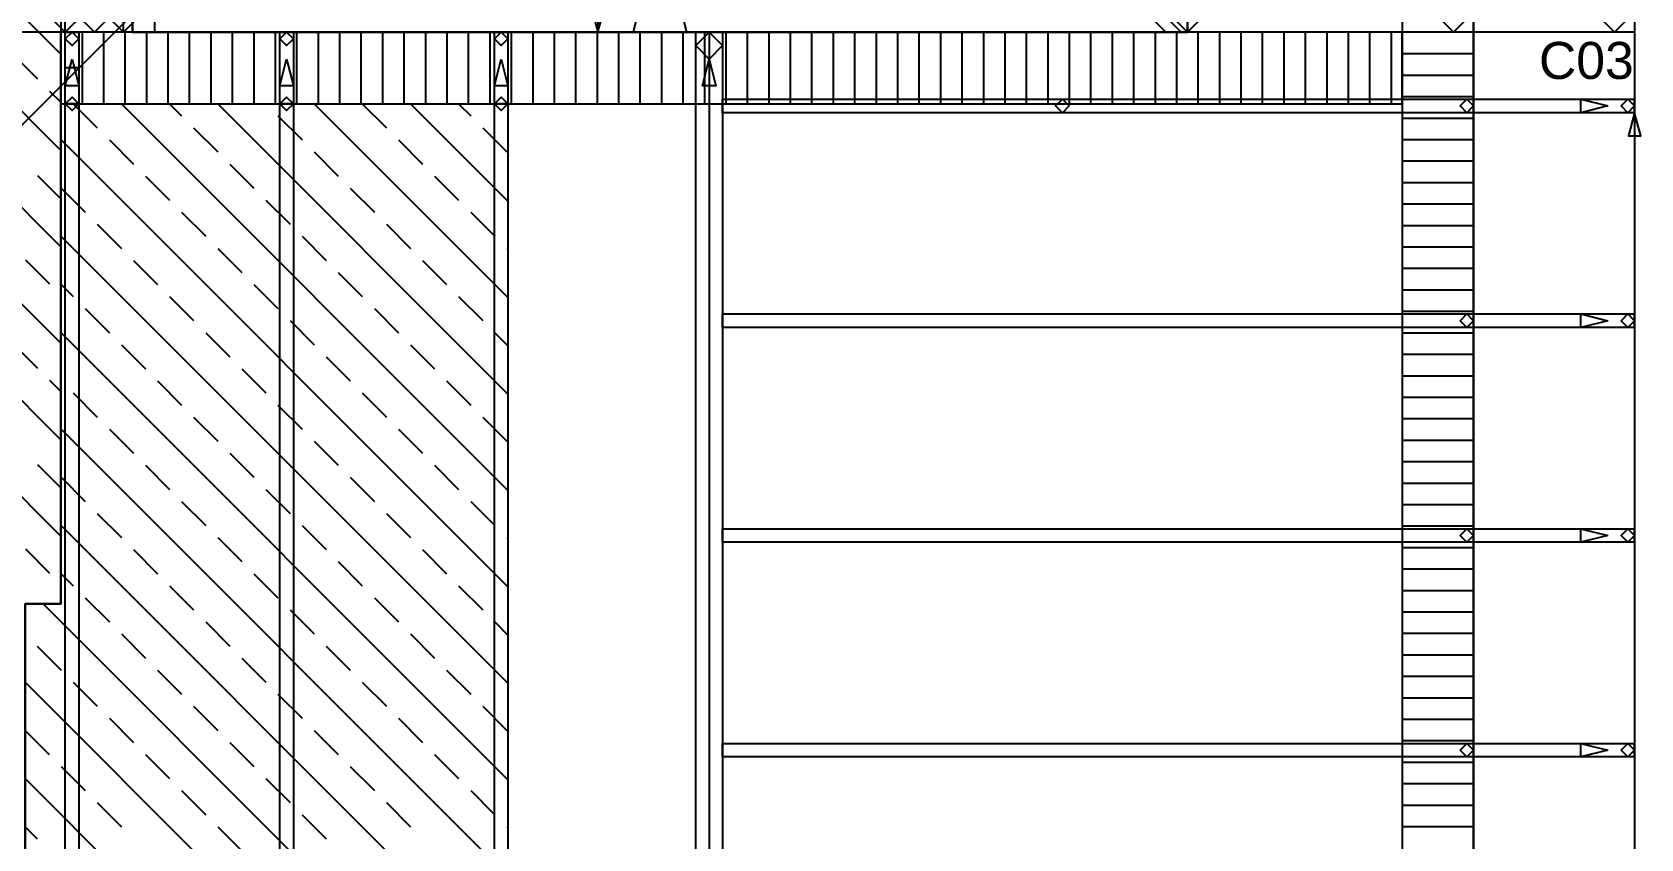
# Model space of a CAD drawing. Header units: inches. Extents: x -25328 to 8149, y -5530 to 4336.
# Drawn here: x 1722.8 to 1902.8, y 3042.9 to 3133.1 of the extents above; entities that cross this region are included whole.
import ezdxf

# ---------------------------------------------------------------- set-up
doc = ezdxf.new("R2010")
doc.units = ezdxf.units.IN
doc.header["$LTSCALE"] = 16
doc.header["$MEASUREMENT"] = 0
for name, color, linetype in [('1st_Floor_Labels_Engineering_Mem', 7, 'CONTINUOUS'), ('1st_Floor_Objects_Dimensions', 7, 'CONTINUOUS'), ('1st_Floor_Objects_Non-Associativ', 7, 'CONTINUOUS'), ('1st_Floor_Objects_Planes', 7, 'CONTINUOUS'), ('1st_Floor_Objects_Roof_Framing', 40, 'CONTINUOUS'), ('1st_Floor_Objects_Roof_Truss', 40, 'CONTINUOUS'), ('1st_Floor_Objects_Walls', 7, 'CONTINUOUS')]:
    doc.layers.add(name, color=color, linetype=linetype)
doc.styles.add('ARIAL', font='arial.ttf', dxfattribs={"height": 13.333333})

msp = doc.modelspace()

# ---------------------------------------------------------------- linework, layer by layer
at = {"layer": '1st_Floor_Labels_Engineering_Mem', "color": 7}
msp.add_line((1902.05628768, 3124.08641558), (1902.05633918, 2644.08641558), dxfattribs=at)
msp.add_lwpolyline([(1902.05628768, 3124.08641558), (1901.36179152, 3121.49455767), (1902.75078526, 3121.49455767), (1902.05628768, 3124.08641558)], close=True, dxfattribs=at).dxf.unprotected_set("ltscale", 0)
at = {"layer": '1st_Floor_Objects_Dimensions', "color": 7}
for p, q in [((1786.1261529, 3160.08595782), (1786.1261529, 3133.08595782)), ((1786.1261529, 3133.08595782), (1780.1261529, 3133.08595782)), ((1786.1261529, 3133.08595782), (1792.1261529, 3133.08595782))]:
    msp.add_line(p, q, dxfattribs=at)
msp.add_lwpolyline([(1786.1261529, 3133.08595782), (1786.82064906, 3135.67781573), (1785.43165675, 3135.67781573), (1786.1261529, 3133.08595782)], close=True, dxfattribs=at).dxf.unprotected_set("ltscale", 0)
at = {"layer": '1st_Floor_Objects_Non-Associativ', "color": 7}
for p, q in [((1729.64194957, 3253.08641558), (1849.64243022, 3133.08595782)), ((1731.33894816, 3253.08650714), (1851.33947459, 3133.08595782)), ((1709.08964244, 3147.60512286), (1726.05628672, 3130.63857012)), ((1709.08964244, 3136.82890826), (1726.05628672, 3119.86226397)), ((1720.75471965, 3130.55132037), (1723.44879618, 3127.85719805)), ((1709.08964244, 3126.05251055), (1726.05628672, 3109.08586627)), ((1724.79583445, 3126.51018267), (1726.05628672, 3125.24968463)), ((1727.43822947, 3125.08589678), (1730.13230601, 3122.39177447)), ((1732.82642833, 3125.08598834), (1776.05391017, 3081.85854083)), ((1738.2143983, 3125.08598834), (1739.56157389, 3123.73878985)), ((1743.60273448, 3125.08598834), (1776.0533723, 3092.63530474)), ((1754.37904063, 3125.08598834), (1776.05284587, 3103.41216021)), ((1759.76714793, 3125.08589678), (1762.46122447, 3122.39177447)), ((1765.15533534, 3125.08598834), (1776.05230799, 3114.18901568)), ((1770.54331675, 3125.08598834), (1771.89049235, 3123.73878985)), ((1775.93164149, 3125.08598834), (1776.05177012, 3124.96587115)), ((1750.33788005, 3123.7388814), (1753.03195659, 3121.04475909)), ((1740.90861216, 3122.39177447), (1743.6026887, 3119.69765216)), ((1773.23753062, 3122.39177447), (1775.93160716, 3119.69765216)), ((1726.05811778, 3121.07799273), (1776.0544366, 3071.08168536)), ((1731.47934428, 3121.04475909), (1734.17342082, 3118.35063677)), ((1754.37899485, 3119.69774371), (1757.07307139, 3117.00362139)), ((1763.80826274, 3121.04475909), (1766.50233928, 3118.35063677)), ((1744.94972697, 3118.35063677), (1747.64380351, 3115.65651446)), ((1723.44879618, 3117.08098345), (1726.05628672, 3114.47347003)), ((1735.52045909, 3117.00362139), (1738.21453563, 3114.30949908)), ((1767.84937754, 3117.00362139), (1770.54345408, 3114.30949908)), ((1709.08964244, 3115.27629595), (1726.05630961, 3098.30956011)), ((1726.0911912, 3115.65669757), (1728.78526774, 3112.96257525)), ((1748.99084178, 3114.30949908), (1751.68491832, 3111.61537676)), ((1758.42010966, 3115.65660601), (1761.1141862, 3112.9624837)), ((1739.56157389, 3112.9624837), (1742.25565043, 3110.26836138)), ((1771.89049235, 3112.9624837), (1774.58456889, 3110.26836138)), ((1730.13230601, 3111.61555987), (1732.82638255, 3108.92143756)), ((1762.46122447, 3111.61546832), (1765.15530101, 3108.921346)), ((1726.05772868, 3110.30205279), (1776.05497447, 3060.30482989)), ((1743.6026887, 3108.921346), (1746.29676524, 3106.22722369)), ((1753.03195659, 3110.26836138), (1755.72603312, 3107.57423907)), ((1775.93160716, 3108.921346), (1776.05257121, 3108.80040484)), ((1722.10173503, 3107.65160113), (1724.79581157, 3104.95747882)), ((1734.17342082, 3107.57442217), (1736.86749736, 3104.88029986)), ((1766.50233928, 3107.57433062), (1769.19641581, 3104.88020831)), ((1757.07307139, 3106.22722369), (1759.76714793, 3103.53310137)), ((1709.08964244, 3104.49989825), (1726.05628672, 3087.53325396)), ((1726.05754557, 3104.91399127), (1727.43822947, 3103.53328448)), ((1738.21453563, 3103.53328448), (1740.90861216, 3100.83916216)), ((1747.64380351, 3104.88020831), (1750.33788005, 3102.18608599)), ((1770.54345408, 3103.53319293), (1773.23753062, 3100.83907061)), ((1728.78526774, 3102.1862691), (1731.47934428, 3099.49214678)), ((1761.1141862, 3102.18608599), (1763.80826274, 3099.49196368)), ((1751.68491832, 3100.83907061), (1754.37899485, 3098.1449483)), ((1720.75471965, 3098.22231036), (1723.44879618, 3095.52818804)), ((1726.05736247, 3099.52611285), (1776.0555009, 3049.52797442)), ((1732.82638255, 3098.1451314), (1735.52045909, 3095.45100909)), ((1742.25565043, 3099.49214678), (1744.94972697, 3096.79802447)), ((1765.15530101, 3098.1449483), (1767.84937754, 3095.45082598)), ((1774.58456889, 3099.49205523), (1776.05310908, 3098.02345782)), ((1755.72603312, 3096.79793292), (1758.42010966, 3094.1038106)), ((1746.29676524, 3095.45100909), (1748.99084178, 3092.75688677)), ((1709.08964244, 3093.72368365), (1726.05628672, 3076.75703936)), ((1724.79583445, 3094.18117266), (1726.05628672, 3092.92067462)), ((1726.05717936, 3094.13805132), (1726.0911912, 3094.10399371)), ((1727.43822947, 3092.75697833), (1730.13230601, 3090.06285601)), ((1736.86749736, 3094.10399371), (1739.56157389, 3091.40987139)), ((1759.76714793, 3092.75679522), (1762.46122447, 3090.06267291)), ((1769.19641581, 3094.1038106), (1771.89049235, 3091.40968829)), ((1750.33788005, 3091.40987139), (1753.03195659, 3088.71574908)), ((1740.90861216, 3090.06285601), (1743.6026887, 3087.3687337)), ((1773.23753062, 3090.06267291), (1775.93160716, 3087.36855059)), ((1726.05699626, 3088.75017291), (1776.05603877, 3038.75111895)), ((1731.47934428, 3088.71584063), (1734.17342082, 3086.02171832)), ((1754.37899485, 3087.3687337), (1757.07307139, 3084.67461138)), ((1763.80826274, 3088.71565753), (1766.50233928, 3086.02153521)), ((1744.94972697, 3086.02171832), (1747.64380351, 3083.327596)), ((1723.4487733, 3084.75179034), (1726.05630961, 3082.14418536)), ((1735.52045909, 3084.67470294), (1738.21453563, 3081.98058062)), ((1767.84937754, 3084.67451983), (1770.54345408, 3081.98039752)), ((1726.0911912, 3083.32768756), (1728.78526774, 3080.63356524)), ((1748.99084178, 3081.98058062), (1751.68491832, 3079.28645831)), ((1758.42010966, 3083.327596), (1761.1141862, 3080.63347369)), ((1739.56157389, 3080.63356524), (1742.25565043, 3077.93944293)), ((1771.89049235, 3080.63338214), (1774.58456889, 3077.93925982)), ((1730.13230601, 3079.28654986), (1732.82638255, 3076.59242755)), ((1762.46122447, 3079.28645831), (1765.15530101, 3076.59233599)), ((1726.05660716, 3077.97423297), (1788.05213633, 3015.97874957)), ((1743.6026887, 3076.59242755), (1746.29676524, 3073.89830523)), ((1753.03195659, 3077.93944293), (1755.72603312, 3075.24532061)), ((1775.93160716, 3076.59224444), (1776.05417338, 3076.46965533)), ((1722.10175792, 3075.32249957), (1724.79583445, 3072.62837725)), ((1734.17342082, 3075.24541216), (1736.86749736, 3072.55128985)), ((1766.50233928, 3075.24532061), (1769.19641581, 3072.5511983)), ((1757.07307139, 3073.89830523), (1759.76714793, 3071.20418292)), ((1726.05642405, 3072.58617144), (1727.43822947, 3071.20436602)), ((1738.21453563, 3071.20427447), (1740.90861216, 3068.51015216)), ((1747.64380351, 3072.55128985), (1750.33788005, 3069.85716754)), ((1770.54345408, 3071.20418292), (1773.23753062, 3068.5100606)), ((1724.06057444, 3069.19395953), (1788.05213633, 3005.20244341)), ((1728.78526774, 3069.85735064), (1731.47934428, 3067.16322833)), ((1761.1141862, 3069.85716754), (1763.80826274, 3067.16304522)), ((1751.68491832, 3068.51015216), (1754.37899485, 3065.81602984)), ((1732.82638255, 3065.81621295), (1735.52045909, 3063.12209063)), ((1742.25565043, 3067.16313677), (1744.94972697, 3064.46901446)), ((1765.15530101, 3065.81602984), (1767.84937754, 3063.12190753)), ((1774.58456889, 3067.16304522), (1776.05471125, 3065.69289141)), ((1723.39711467, 3064.46919757), (1726.0911912, 3061.77507525)), ((1755.72603312, 3064.46901446), (1758.42010966, 3061.77489215)), ((1746.29676524, 3063.12199908), (1748.99084178, 3060.42787676)), ((1722.0500764, 3060.42815142), (1788.05213633, 2994.42613726)), ((1727.43822947, 3060.42805987), (1730.13230601, 3057.73393756)), ((1736.86749736, 3061.77507525), (1739.56157389, 3059.08095294)), ((1759.76714793, 3060.42787676), (1762.46122447, 3057.73375445)), ((1769.19641581, 3061.77489215), (1771.89049235, 3059.08076983)), ((1750.33788005, 3059.08086138), (1753.03195659, 3056.38673907)), ((1740.90861216, 3057.73393756), (1743.6026887, 3055.03981524)), ((1773.23753062, 3057.73375445), (1775.93160716, 3055.03963214)), ((1722.0500764, 3055.03990679), (1724.74415294, 3052.34578448)), ((1731.47934428, 3056.38692217), (1734.17342082, 3053.69279986)), ((1754.37899485, 3055.03972369), (1757.07307139, 3052.34560137)), ((1763.80826274, 3056.38673907), (1766.50233928, 3053.69261675)), ((1744.94972697, 3053.69279986), (1747.64380351, 3050.99867755)), ((1735.52045909, 3052.34578448), (1738.21453563, 3049.65166216)), ((1767.84937754, 3052.34560137), (1770.54345408, 3049.65147906)), ((1722.0500764, 3049.65184527), (1778.51030436, 2993.19164019)), ((1726.0911912, 3050.9987691), (1728.78526774, 3048.30464678)), ((1748.99084178, 3049.65166216), (1751.68491832, 3046.95753985)), ((1758.42010966, 3050.99858599), (1761.1141862, 3048.30446368)), ((1739.56157389, 3048.30464678), (1742.25565043, 3045.61052447)), ((1771.89049235, 3048.30446368), (1774.58456889, 3045.61034136)), ((1730.13230601, 3046.9576314), (1732.82638255, 3044.26350909)), ((1762.46122447, 3046.9574483), (1765.15530101, 3044.26332598)), ((1722.0500764, 3044.26369219), (1723.39711467, 3042.91658526)), ((1743.6026887, 3044.26350909), (1746.29676524, 3041.56938677)), ((1753.03195659, 3045.61052447), (1755.72603312, 3042.91640216)), ((1775.93160716, 3044.26332598), (1776.05577555, 3044.13918048))]:
    msp.add_line(p, q, dxfattribs=at)
for points in [[(1852.05628672, 3133.08595782), (1734.05630198, 3133.08742266), (1734.05481425, 3191.0864461), (1562.05778209, 3191.08507281), (1562.05778209, 3065.08589678), (1324.0563325, 3065.08589678), (1324.05578318, 3211.08614092), (1578.0552949, 3211.08614092), (1578.0552949, 3253.08412676), (1852.05628672, 3253.08833819)], [(1726.05825511, 3125.08598834), (1776.05177012, 3125.08598834), (1776.05631343, 3033.1928609), (1788.05213633, 3033.1928609), (1788.05213633, 2993.19164019), (1776.05177012, 2993.19164019), (1776.05177012, 2989.19151812), (1722.0500764, 2989.19151812), (1722.0500764, 3069.19395953), (1726.05630961, 3069.19395953)]]:
    msp.add_lwpolyline(points, close=True, dxfattribs=at).dxf.unprotected_set("ltscale", 0)
msp.add_lwpolyline([(1360.05587474, 3057.0859273), (1570.05777446, 3057.0859273), (1570.05775157, 3183.08537799), (1726.05626384, 3183.08647662), (1726.05626384, 3158.58595782), (1709.08964244, 3158.58595782), (1709.08964244, 3168.23698931), (1589.0860261, 3168.23698931), (1589.0860261, 3081.19432574), (1709.08964244, 3081.19432574), (1709.08964244, 3158.58595782), (1726.05626384, 3158.58595782), (1726.05630961, 3069.19395953), (1722.0500764, 3069.19395953), (1722.0500764, 2779.18515521)], dxfattribs=at).dxf.unprotected_set("ltscale", 0)
at = {"layer": '1st_Floor_Objects_Planes', "color": 70}
for p, q in [((1902.05625335, 3303.08638507), (1715.05579081, 3116.08571368)), ((1715.05579081, 3116.08580523), (1902.05626765, 3303.08629351)), ((1902.05626765, 3303.08629351), (1902.0563449, 2603.08649188)), ((1902.05627051, 3303.08620196), (1902.0563449, 2603.0864461))]:
    msp.add_line(p, q, dxfattribs=at)
at = {"layer": '1st_Floor_Objects_Planes', "color": 7}
for p, q in [((1884.05627337, 3285.08620196), (1884.05634776, 2585.0864461)), ((1852.056281, 3253.08623248), (1852.05629245, 3133.08595782)), ((1734.05630198, 3133.08595782), (1734.05627909, 3191.0864461)), ((1793.05629435, 3145.08595782), (1790.05629435, 3133.08595782)), ((1796.05629435, 3133.08595782), (1793.05629435, 3145.08595782)), ((1852.05629245, 3133.08595782), (1734.05630198, 3133.08595782)), ((1790.05629435, 3133.08595782), (1796.05629435, 3133.08595782))]:
    msp.add_line(p, q, dxfattribs=at)
at = {"layer": '1st_Floor_Objects_Planes', "color": 210}
for p, q in [((1852.05628672, 3133.08595782), (1852.05628672, 3253.08833819)), ((1734.05616465, 3191.08772784), (1734.05639354, 3133.08595782)), ((1726.05626384, 3183.08647662), (1726.05630961, 3069.19395953)), ((1734.05639354, 3133.08595782), (1852.05628672, 3133.08595782)), ((1726.05630961, 3069.19395953), (1722.0500764, 3069.19395953))]:
    msp.add_line(p, q, dxfattribs=at)
at = {"layer": '1st_Floor_Objects_Planes', "color": 7}
msp.add_lwpolyline([(1796.05629435, 3133.08595782), (1793.05629435, 3145.08595782), (1790.05629435, 3133.08595782)], close=True, dxfattribs=at).dxf.unprotected_set("ltscale", 0)
at = {"layer": '1st_Floor_Objects_Roof_Framing', "color": 40}
for points in [[(1726.55630198, 3137.58595782), (1724.30630198, 3135.33595782), (1726.55630198, 3133.08595782), (1728.80630198, 3135.33595782)], [(1729.8063325, 3137.58595782), (1727.5563325, 3135.33595782), (1729.8063325, 3133.08595782), (1732.0563325, 3135.33595782)], [(1733.05634013, 3137.58595782), (1730.80634013, 3135.33595782), (1733.05634013, 3133.08595782), (1735.30634013, 3135.33595782)], [(1852.05629245, 3137.58595782), (1849.80629245, 3135.33595782), (1852.05629245, 3133.08595782), (1854.30629245, 3135.33595782)], [(1884.05629054, 3135.33595782), (1881.80629054, 3137.58595782), (1879.55629054, 3135.33595782), (1881.80629054, 3133.08595782)], [(1902.05628768, 3135.33595782), (1899.80628768, 3137.58595782), (1897.55628768, 3135.33595782), (1899.80628768, 3133.08595782)], [(1727.30630198, 3133.08595782), (1726.55630198, 3132.33595782), (1727.30630198, 3131.58595782), (1728.05630198, 3132.33595782)], [(1751.30629054, 3133.08595782), (1750.55627909, 3132.33595782), (1751.30629054, 3131.58595782), (1752.05630198, 3132.33595782)], [(1775.30629054, 3133.08595782), (1774.55627909, 3132.33595782), (1775.30629054, 3131.58595782), (1776.05630198, 3132.33595782)], [(1798.55626765, 3133.08595782), (1797.05626765, 3131.58595782), (1798.55626765, 3130.08595782), (1800.05626765, 3131.58595782)], [(1727.30630198, 3130.08595782), (1728.05630198, 3127.08595782), (1726.55630198, 3127.08595782)], [(1751.30630198, 3130.08595782), (1752.05629054, 3127.08595782), (1750.55629054, 3127.08595782)], [(1775.30630198, 3130.08595782), (1776.05629054, 3127.08595782), (1774.55629054, 3127.08595782)], [(1798.55627909, 3130.08595782), (1799.30626765, 3127.08595782), (1797.80626765, 3127.08595782)], [(1726.55630198, 3125.08598834), (1727.30630198, 3125.83598834), (1728.05630198, 3125.08598834), (1727.30630198, 3124.33598834)], [(1750.55627909, 3125.08598834), (1751.30629054, 3125.83598834), (1752.05630198, 3125.08598834), (1751.30629054, 3124.33598834)], [(1774.55627909, 3125.08598834), (1775.30629054, 3125.83598834), (1776.05630198, 3125.08598834), (1775.30629054, 3124.33598834)], [(1838.05628291, 3125.58650714), (1837.30628291, 3124.83650714), (1838.05628291, 3124.08650714), (1838.80628291, 3124.83650714)], [(1884.05629054, 3124.83650714), (1883.30629054, 3125.58650714), (1882.55629054, 3124.83650714), (1883.30629054, 3124.08650714)], [(1899.05628768, 3124.83650714), (1896.05628768, 3124.08650714), (1896.05628768, 3125.58650714)], [(1902.05628768, 3124.83650714), (1901.30628768, 3125.58650714), (1900.55628768, 3124.83650714), (1901.30628768, 3124.08650714)], [(1884.0562934, 3100.83650714), (1883.3062934, 3101.58650714), (1882.5562934, 3100.83650714), (1883.3062934, 3100.08650714)], [(1899.05629054, 3100.83650714), (1896.05629054, 3100.08650714), (1896.05629054, 3101.58650714)], [(1902.05629054, 3100.83650714), (1901.30629054, 3101.58650714), (1900.55629054, 3100.83650714), (1901.30629054, 3100.08650714)], [(1884.05629626, 3076.83650714), (1883.30629626, 3077.58650714), (1882.55629626, 3076.83650714), (1883.30629626, 3076.08650714)], [(1899.0562934, 3076.83650714), (1896.0562934, 3076.08650714), (1896.0562934, 3077.58650714)], [(1902.0562934, 3076.83650714), (1901.3062934, 3077.58650714), (1900.5562934, 3076.83650714), (1901.3062934, 3076.08650714)], [(1884.05629912, 3052.83650714), (1883.30629912, 3053.58650714), (1882.55629912, 3052.83650714), (1883.30629912, 3052.08650714)], [(1899.05629626, 3052.83650714), (1896.05629626, 3052.08650714), (1896.05629626, 3053.58650714)], [(1902.05629626, 3052.83650714), (1901.30629626, 3053.58650714), (1900.55629626, 3052.83650714), (1901.30629626, 3052.08650714)]]:
    msp.add_lwpolyline(points, close=True, dxfattribs=at).dxf.unprotected_set("ltscale", 0)
at = {"layer": '1st_Floor_Objects_Roof_Truss', "color": 40}
for p, q in [((1726.55630198, 3133.08595782), (1726.55630198, 3137.58595782)), ((1726.55630198, 3133.08595782), (1726.55630198, 3137.58595782)), ((1726.55630198, 3133.08595782), (1726.55630198, 3137.58595782)), ((1726.55630198, 3133.08595782), (1726.55630198, 3137.58595782)), ((1733.05634013, 3133.08595782), (1733.05634013, 3137.58595782)), ((1733.05634013, 3133.08595782), (1733.05634013, 3137.58595782)), ((1733.05634013, 3133.08595782), (1733.05634013, 3137.58595782)), ((1736.55597773, 3133.08595782), (1736.55597773, 3137.58595782)), ((1736.55597773, 3133.08595782), (1736.55597773, 3137.58595782)), ((1852.05629245, 3133.08595782), (1852.05629245, 3137.58595782)), ((1852.05629245, 3133.08595782), (1852.05629245, 3137.58595782)), ((1852.05629245, 3133.08595782), (1852.05629245, 3137.58595782)), ((1852.05629245, 3133.08595782), (1852.05629245, 3137.58595782)), ((1752.05630198, 3133.08595782), (1750.55629054, 3133.08595782)), ((1776.05630198, 3133.08595782), (1774.55629054, 3133.08595782)), ((1798.55627909, 3133.08595782), (1797.05627909, 3133.08595782)), ((1798.55627909, 3133.08595782), (1797.05627909, 3133.08595782)), ((1800.05627909, 3133.08595782), (1798.55627909, 3133.08595782)), ((1800.05627909, 3133.08595782), (1798.55627909, 3133.08595782)), ((1798.55627909, 3133.08595782), (1798.55632487, 2624.0864461)), ((1728.05630198, 3129.08620196), (1726.55627909, 3129.08620196)), ((1728.05630198, 3129.08620196), (1726.55627909, 3129.08620196)), ((1728.05630198, 3125.08598834), (1726.55627909, 3125.08598834)), ((1728.05630198, 3125.08598834), (1726.55627909, 3125.08598834)), ((1728.05630198, 3125.08598834), (1726.55627909, 3125.08598834)), ((1728.05630198, 3125.08598834), (1726.55627909, 3125.08598834)), ((1752.05630198, 3125.08598834), (1750.55629054, 3125.08598834)), ((1752.05630198, 3125.08598834), (1750.55629054, 3125.08598834)), ((1752.05630198, 3125.08598834), (1750.55629054, 3125.08598834)), ((1776.05630198, 3125.08598834), (1774.55629054, 3125.08598834)), ((1776.05630198, 3125.08598834), (1774.55629054, 3125.08598834)), ((1776.05630198, 3125.08598834), (1774.55629054, 3125.08598834)), ((1800.05627909, 3124.08650714), (1800.05627909, 3125.58650714)), ((1800.05627909, 3124.08650714), (1800.05627909, 3125.58650714)), ((1884.05629054, 3124.08650714), (1884.05629054, 3125.58650714)), ((1902.05628768, 3124.08650714), (1902.05628768, 3125.58650714)), ((1800.05629054, 3100.08650714), (1800.05629054, 3101.58650714)), ((1800.05629054, 3100.08650714), (1800.05629054, 3101.58650714)), ((1884.0562934, 3100.08650714), (1884.0562934, 3101.58650714)), ((1902.05629054, 3100.08650714), (1902.05629054, 3101.58650714)), ((1800.05629054, 3076.08650714), (1800.05629054, 3077.58650714)), ((1800.05629054, 3076.08650714), (1800.05629054, 3077.58650714)), ((1884.05629626, 3076.08650714), (1884.05629626, 3077.58650714)), ((1902.0562934, 3076.08650714), (1902.0562934, 3077.58650714)), ((1800.05629054, 3052.08650714), (1800.05629054, 3053.58650714)), ((1800.05629054, 3052.08650714), (1800.05629054, 3053.58650714)), ((1884.05629912, 3052.08650714), (1884.05629912, 3053.58650714)), ((1902.05629626, 3052.08650714), (1902.05629626, 3053.58650714))]:
    msp.add_line(p, q, dxfattribs=at)
for points in [[(1902.05628768, 3133.08595782), (1562.0577592, 3133.08595782), (1562.0577592, 3135.33595782), (1562.0577592, 3137.58595782), (1902.05628768, 3137.58595782), (1902.05628768, 3135.33595782)], [(1728.05630198, 3133.08595782), (1728.05634776, 2624.0864461), (1727.30634776, 2624.0864461), (1726.55634776, 2624.0864461), (1726.55630198, 3133.08595782), (1727.30630198, 3133.08595782)], [(1752.05630198, 3133.08595782), (1752.05634776, 2624.0864461), (1751.30634776, 2624.0864461), (1750.55634776, 2624.0864461), (1750.55630198, 3133.08595782), (1751.30630198, 3133.08595782)], [(1776.05630198, 3133.08595782), (1776.05634776, 2624.0864461), (1775.30634776, 2624.0864461), (1774.55634776, 2624.0864461), (1774.55630198, 3133.08595782), (1775.30630198, 3133.08595782)], [(1800.05627909, 3133.08595782), (1800.05632487, 2624.0864461), (1798.55632487, 2624.0864461), (1797.05632487, 2624.0864461), (1797.05627909, 3133.08595782), (1798.55627909, 3133.08595782)], [(1902.05628768, 3124.08650714), (1800.05627909, 3124.08650714), (1800.05627909, 3124.83650714), (1800.05627909, 3125.58650714), (1902.05628768, 3125.58650714), (1902.05628768, 3124.83650714)], [(1902.05629054, 3100.08650714), (1800.05629054, 3100.08650714), (1800.05629054, 3100.83650714), (1800.05629054, 3101.58650714), (1902.05629054, 3101.58650714), (1902.05629054, 3100.83650714)], [(1902.0562934, 3076.08650714), (1800.05629054, 3076.08650714), (1800.05629054, 3076.83650714), (1800.05629054, 3077.58650714), (1902.0562934, 3077.58650714), (1902.0562934, 3076.83650714)], [(1902.05629626, 3052.08650714), (1800.05629054, 3052.08650714), (1800.05629054, 3052.83650714), (1800.05629054, 3053.58650714), (1902.05629626, 3053.58650714), (1902.05629626, 3052.83650714)]]:
    msp.add_lwpolyline(points, close=True, dxfattribs=at).dxf.unprotected_set("ltscale", 0)
at = {"layer": '1st_Floor_Objects_Walls', "color": 7}
for p, q in [((1726.05825511, 3125.08598834), (1726.05825511, 3133.08595782)), ((1728.45826426, 3125.08598834), (1728.45826426, 3133.08595782)), ((1730.85827342, 3125.08598834), (1730.85827342, 3133.08595782)), ((1733.25828257, 3125.08598834), (1733.25828257, 3133.08595782)), ((1735.65828028, 3125.08598834), (1735.65828028, 3133.08595782)), ((1738.058278, 3125.08598834), (1738.058278, 3133.08595782)), ((1740.45827571, 3125.08598834), (1740.45827571, 3133.08595782)), ((1742.85827342, 3125.08598834), (1742.85827342, 3133.08595782)), ((1745.25827113, 3125.08598834), (1745.25827113, 3133.08595782)), ((1747.65826884, 3125.08598834), (1747.65826884, 3133.08595782)), ((1750.05826655, 3125.08598834), (1750.05826655, 3133.08595782)), ((1752.45826426, 3125.08598834), (1752.45826426, 3133.08595782)), ((1754.85826197, 3125.08598834), (1754.85826197, 3133.08595782)), ((1757.25825969, 3125.08598834), (1757.25825969, 3133.08595782)), ((1759.6582574, 3125.08598834), (1759.6582574, 3133.08595782)), ((1762.05825511, 3125.08598834), (1762.05825511, 3133.08595782)), ((1764.45825282, 3125.08598834), (1764.45825282, 3133.08595782)), ((1766.85825053, 3125.08598834), (1766.85825053, 3133.08595782)), ((1769.25824824, 3125.08598834), (1769.25824824, 3133.08595782)), ((1771.65824595, 3125.08598834), (1771.65824595, 3133.08595782)), ((1774.05824366, 3125.08598834), (1774.05824366, 3133.08595782)), ((1776.45824138, 3125.08598834), (1776.45824138, 3133.08595782)), ((1778.85823909, 3125.08598834), (1778.85823909, 3133.08595782)), ((1781.2582368, 3125.08598834), (1781.2582368, 3133.08595782)), ((1783.65823451, 3125.08598834), (1783.65823451, 3133.08595782)), ((1786.05823222, 3125.08598834), (1786.05823222, 3133.08595782)), ((1788.45822993, 3125.08598834), (1788.45822993, 3133.08595782)), ((1790.85822764, 3125.08598834), (1790.85822764, 3133.08595782)), ((1793.25822535, 3125.08598834), (1793.25822535, 3133.08595782)), ((1795.65822306, 3125.08598834), (1795.65822306, 3133.08595782)), ((1798.05822078, 3125.08598834), (1798.05822078, 3133.08595782)), ((1800.45821849, 3125.08598834), (1800.45821849, 3133.08595782)), ((1802.8582162, 3125.08598834), (1802.8582162, 3133.08595782)), ((1805.25821391, 3125.08598834), (1805.25821391, 3133.08595782)), ((1807.65821162, 3125.08598834), (1807.65821162, 3133.08595782)), ((1810.05820933, 3125.08598834), (1810.05820933, 3133.08595782)), ((1812.45820704, 3125.08598834), (1812.45820704, 3133.08595782)), ((1814.85820475, 3125.08598834), (1814.85820475, 3133.08595782)), ((1817.25820247, 3125.08598834), (1817.25820247, 3133.08595782)), ((1819.65820018, 3125.08598834), (1819.65820018, 3133.08595782)), ((1822.05819789, 3125.08598834), (1822.05819789, 3133.08595782)), ((1824.4581956, 3125.08598834), (1824.4581956, 3133.08595782)), ((1826.85819331, 3125.08598834), (1826.85819331, 3133.08595782)), ((1829.25819102, 3125.08598834), (1829.25819102, 3133.08595782)), ((1831.65818873, 3125.08598834), (1831.65818873, 3133.08595782)), ((1834.05818644, 3125.08598834), (1834.05818644, 3133.08595782)), ((1836.45818415, 3125.08598834), (1836.45818415, 3133.08595782)), ((1838.85818187, 3125.08598834), (1838.85818187, 3133.08595782)), ((1841.25817958, 3125.08598834), (1841.25817958, 3133.08595782)), ((1843.65817729, 3125.08598834), (1843.65817729, 3133.08595782)), ((1846.058175, 3125.08598834), (1846.058175, 3133.08595782)), ((1848.45817271, 3125.08598834), (1848.45817271, 3133.08595782)), ((1850.85817042, 3125.08598834), (1850.85817042, 3133.08595782)), ((1853.25816813, 3125.08598834), (1853.25816813, 3133.08595782)), ((1855.65816584, 3125.08598834), (1855.65816584, 3133.08595782)), ((1858.05816356, 3125.08598834), (1858.05816356, 3133.08595782)), ((1860.45816127, 3125.08598834), (1860.45816127, 3133.08595782)), ((1862.85815898, 3125.08598834), (1862.85815898, 3133.08595782)), ((1865.25815669, 3125.08598834), (1865.25815669, 3133.08595782)), ((1867.6581544, 3125.08598834), (1867.6581544, 3133.08595782)), ((1870.05815211, 3125.08598834), (1870.05815211, 3133.08595782)), ((1872.45814982, 3125.08598834), (1872.45814982, 3133.08595782)), ((1874.85814753, 3125.08598834), (1874.85814753, 3133.08595782)), ((1876.05629245, 3130.68846636), (1884.05629054, 3130.68846636)), ((1876.05629245, 3128.28850299), (1884.05629054, 3128.28850299)), ((1876.05629245, 3125.88853961), (1884.0562934, 3125.88853961)), ((1876.05629245, 3123.48857623), (1884.0562934, 3123.48857623)), ((1876.05629245, 3121.08861285), (1884.0562934, 3121.08861285)), ((1876.05629245, 3118.68864947), (1884.0562934, 3118.68864947)), ((1876.05629245, 3116.28868609), (1884.0562934, 3116.28868609)), ((1876.05629245, 3113.88872271), (1884.0562934, 3113.88872271)), ((1876.05629245, 3111.48875933), (1884.0562934, 3111.48875933)), ((1876.05629245, 3109.08879595), (1884.0562934, 3109.08879595)), ((1876.05629245, 3106.68883257), (1884.0562934, 3106.68883257)), ((1876.05629245, 3104.2888692), (1884.05629626, 3104.2888692)), ((1876.05629245, 3101.88890582), (1884.05629626, 3101.88890582)), ((1876.05629245, 3099.48894244), (1884.05629626, 3099.48894244)), ((1876.05629245, 3097.08897906), (1884.05629626, 3097.08897906)), ((1876.05629245, 3094.68901568), (1884.05629626, 3094.68901568)), ((1876.05629245, 3092.2890523), (1884.05629626, 3092.2890523)), ((1876.05629817, 3089.88908892), (1884.05629626, 3089.88908892)), ((1876.05629817, 3087.48912554), (1884.05629626, 3087.48912554)), ((1876.05629817, 3085.08916216), (1884.05629626, 3085.08916216)), ((1876.05629817, 3082.68919879), (1884.05629626, 3082.68919879)), ((1876.05629817, 3080.28923541), (1884.05629626, 3080.28923541)), ((1876.05629817, 3077.88927203), (1884.05629626, 3077.88927203)), ((1876.05629817, 3075.48930865), (1884.05629912, 3075.48930865)), ((1876.05629817, 3073.08934527), (1884.05629912, 3073.08934527)), ((1876.05629817, 3070.68938189), (1884.05629912, 3070.68938189)), ((1876.05629817, 3068.28941851), (1884.05629912, 3068.28941851)), ((1876.05629817, 3065.88945513), (1884.05629912, 3065.88945513)), ((1876.05629817, 3063.48949175), (1884.05629912, 3063.48949175)), ((1876.05629817, 3061.08952838), (1884.05629912, 3061.08952838)), ((1876.05629817, 3058.689565), (1884.05629912, 3058.689565)), ((1876.05629817, 3056.28960162), (1884.05629912, 3056.28960162)), ((1876.05629817, 3053.88963824), (1884.05630198, 3053.88963824)), ((1876.05629817, 3051.48967486), (1884.05630198, 3051.48967486)), ((1876.05629817, 3049.08971148), (1884.05630198, 3049.08971148)), ((1876.05629817, 3046.6897481), (1884.05630198, 3046.6897481)), ((1876.05629817, 3044.28978472), (1884.05630198, 3044.28978472))]:
    msp.add_line(p, q, dxfattribs=at)
for points in [[(1876.05627528, 3277.08623248), (1876.05634967, 2585.0864461), (1884.05635062, 2585.0864461), (1884.05627623, 3277.08623248)], [(1876.05627528, 3277.08623248), (1876.05634967, 2585.0864461), (1884.05635062, 2585.0864461), (1884.05627623, 3277.08623248)], [(1726.05825511, 3125.08598834), (1876.05629245, 3125.08598834), (1876.05629245, 3133.08595782), (1726.05825511, 3133.08595782)], [(1726.05825511, 3125.08598834), (1876.05629245, 3125.08598834), (1876.05629245, 3133.08595782), (1726.05825511, 3133.08595782)]]:
    msp.add_lwpolyline(points, close=True, dxfattribs=at).dxf.unprotected_set("ltscale", 0)

# ---------------------------------------------------------------- texts
at = {"layer": '1st_Floor_Labels_Engineering_Mem', "color": 7, "insert": (1891.35628787, 3131.99849444), "char_height": 4.139999986, "attachment_point": 1, "rotation": 0.0000025045, "style": 'ARIAL'}
msp.add_mtext('C03', dxfattribs=at)

doc.saveas('drawing.dxf')
